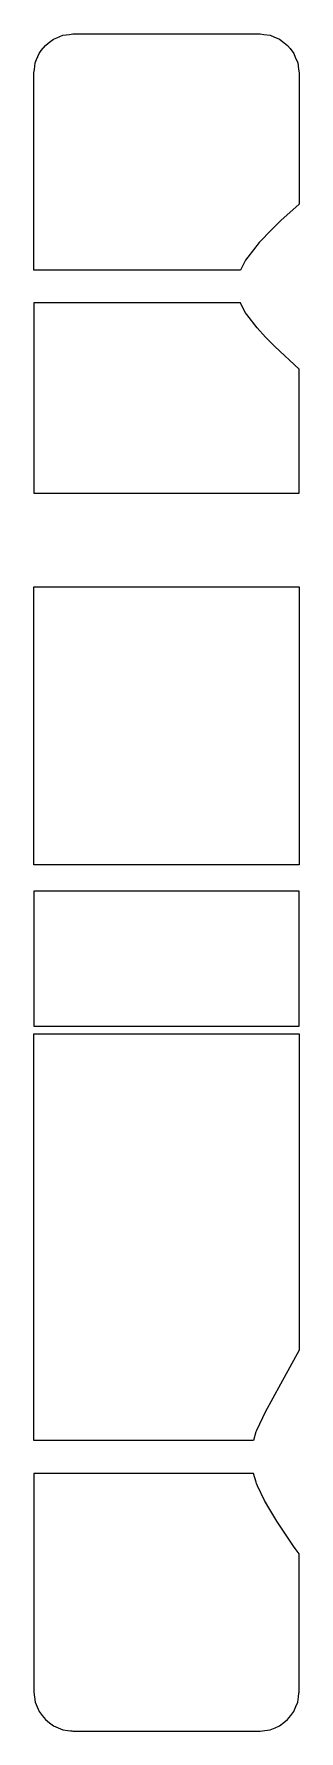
# Model space of a CAD drawing. Header units: metres. Extents: x 2.4 to 16, y -16 to 71.
import ezdxf

# ---------------------------------------------------------------- set-up
doc = ezdxf.new("R2010")
doc.units = ezdxf.units.M

msp = doc.modelspace()

# ---------------------------------------------------------------- linework, layer by layer
for p, q in [((2.986, 70.414), (3.132, 70.527)), ((3.132, 70.527), (3.4, 70.732)), ((3.4, 70.732), (3.571, 70.803)), ((3.571, 70.803), (3.882, 70.932)), ((3.882, 70.932), (4.217, 70.976)), ((4.217, 70.976), (4.4, 71)), ((4.4, 71), (5.921, 71)), ((5.921, 71), (13.823, 71)), ((13.823, 71), (14, 71)), ((14, 71), (14.198, 70.974)), ((14.198, 70.974), (14.518, 70.932)), ((14.518, 70.932), (14.702, 70.856)), ((14.702, 70.856), (15, 70.732)), ((15, 70.732), (15.158, 70.611)), ((15.158, 70.611), (15.414, 70.414)), ((2.468, 69.518), (2.539, 69.688)), ((2.539, 69.688), (2.668, 70)), ((2.668, 70), (2.78, 70.147)), ((2.78, 70.147), (2.986, 70.414)), ((15.414, 70.414), (15.535, 70.256)), ((15.535, 70.256), (15.732, 70)), ((15.732, 70), (15.808, 69.816)), ((15.808, 69.816), (15.932, 69.518)), ((2.4, 69), (2.424, 69.183)), ((2.4, 60.893), (2.4, 69)), ((2.424, 69.183), (2.468, 69.518)), ((15.932, 69.518), (15.974, 69.198)), ((15.974, 69.198), (16, 69)), ((16, 69), (16, 63.669)), ((16, 69), (16, 69)), ((16, 63.669), (16, 63.031)), ((16, 63.031), (16, 62.268)), ((16, 62.268), (15.067, 61.436)), ((14.611, 60.983), (13.951, 60.301)), ((15.067, 61.436), (14.611, 60.983)), ((2.4, 60.204), (2.4, 60.893)), ((2.4, 59.428), (2.4, 60.204)), ((13.951, 60.301), (13.368, 59.551)), ((2.4, 58.889), (2.4, 59.428)), ((13.214, 59.328), (13, 58.889)), ((13.259, 59.41), (13.214, 59.328)), ((13.368, 59.551), (13.259, 59.41)), ((9.656, 58.889), (2.4, 58.889)), ((13, 58.889), (9.656, 58.889)), ((5.744, 57.215), (2.4, 57.215)), ((2.4, 57.215), (2.4, 56.695)), ((2.4, 56.695), (2.4, 55.974)), ((13, 57.215), (5.744, 57.215)), ((13.238, 56.727), (13, 57.215)), ((13.316, 56.615), (13.238, 56.727)), ((13.845, 55.931), (13.316, 56.615)), ((2.4, 55.974), (2.4, 55.367)), ((14.279, 55.451), (13.845, 55.931)), ((2.4, 55.367), (2.4, 49.575)), ((14.761, 54.973), (14.279, 55.451)), ((16, 53.815), (14.761, 54.973)), ((16, 52.316), (16, 53.815)), ((16, 47.456), (16, 52.316)), ((2.4, 49.575), (2.4, 48.997)), ((2.4, 48.997), (2.4, 47.456)), ((2.4, 47.456), (9.948, 47.456)), ((9.948, 47.456), (16, 47.456)), ((16, 47.456), (16, 47.456)), ((2.4, 40.937), (2.4, 42.649)), ((2.4, 42.649), (8.452, 42.649)), ((8.452, 42.649), (16, 42.649)), ((16, 42.649), (16, 38.795)), ((2.4, 38.795), (2.4, 40.937)), ((2.4, 36.951), (2.4, 38.795)), ((16, 38.795), (16, 35.721)), ((16, 38.795), (16, 38.795)), ((2.4, 35.721), (2.4, 36.951)), ((2.4, 32.395), (2.4, 35.721)), ((16, 35.721), (16, 28.403)), ((2.4, 28.403), (2.4, 32.395)), ((4.508, 28.403), (2.4, 28.403)), ((16, 28.403), (4.508, 28.403)), ((13.892, 27.061), (2.4, 27.061)), ((2.4, 27.061), (2.4, 23.808)), ((16, 27.061), (13.892, 27.061)), ((16, 21.692), (16, 27.061)), ((2.4, 23.808), (2.4, 20.133)), ((16, 20.133), (16, 21.692)), ((2.4, 20.133), (15.388, 20.133)), ((15.388, 20.133), (16, 20.133)), ((16, 20.133), (16, 20.133)), ((2.4, 15.232), (2.4, 19.743)), ((2.4, 19.743), (3.012, 19.743)), ((3.012, 19.743), (16, 19.743)), ((16, 19.743), (16, 11.472)), ((16, 19.743), (16, 19.743)), ((2.4, 11.472), (2.4, 15.232)), ((2.4, 10.624), (2.4, 11.472)), ((16, 11.472), (16, 10.624)), ((2.4, 10.199), (2.4, 10.624)), ((16, 10.624), (16, 8.049)), ((2.4, 6.621), (2.4, 10.199)), ((16, 8.049), (16, 3.528)), ((2.4, 3.192), (2.4, 6.621)), ((16, 3.528), (15.049, 1.789)), ((2.4, 0.393), (2.4, 3.192)), ((15.049, 1.789), (14.257, 0.339)), ((2.4, -0.526), (2.4, 0.393)), ((14.117, 0.057), (13.811, -0.598)), ((14.257, 0.339), (14.117, 0.057)), ((2.4, -1.112), (2.4, -0.526)), ((13.785, -0.668), (13.656, -1.112)), ((13.811, -0.598), (13.785, -0.668)), ((9.749, -1.112), (2.4, -1.112)), ((13.656, -1.112), (9.749, -1.112)), ((5.775, -2.789), (2.4, -2.789)), ((2.4, -2.789), (2.4, -3.145)), ((2.4, -3.145), (2.4, -3.272)), ((2.4, -3.272), (2.4, -3.917)), ((13.656, -2.789), (5.775, -2.789)), ((13.794, -3.245), (13.656, -2.789)), ((13.817, -3.316), (13.794, -3.245)), ((13.868, -3.424), (13.817, -3.316)), ((14.229, -4.181), (13.868, -3.424)), ((2.4, -3.917), (2.4, -3.928)), ((2.4, -3.928), (2.4, -13.964)), ((14.499, -4.65), (14.229, -4.181)), ((14.866, -5.245), (14.499, -4.65)), ((15.715, -6.52), (14.866, -5.245)), ((15.808, -6.649), (15.715, -6.52)), ((16, -6.913), (15.808, -6.649)), ((16, -7.042), (16, -6.913)), ((16, -14), (16, -7.042)), ((2.4, -13.964), (2.4, -14)), ((2.4, -14), (2.434, -14.258)), ((2.434, -14.258), (2.468, -14.518)), ((2.468, -14.518), (2.568, -14.76)), ((2.568, -14.76), (2.668, -15)), ((15.732, -15), (15.836, -14.748)), ((15.836, -14.748), (15.932, -14.518)), ((15.932, -14.518), (15.967, -14.248)), ((15.967, -14.248), (15.996, -14.063)), ((15.996, -14.063), (16, -14)), ((16, -14), (16, -14)), ((2.668, -15), (2.827, -15.208)), ((2.827, -15.208), (2.986, -15.414)), ((2.986, -15.414), (3.194, -15.574)), ((3.194, -15.574), (3.4, -15.732)), ((15, -15.732), (15.216, -15.566)), ((15.216, -15.566), (15.414, -15.414)), ((15.414, -15.414), (15.58, -15.198)), ((15.58, -15.198), (15.732, -15)), ((3.4, -15.732), (3.642, -15.832)), ((3.642, -15.832), (3.882, -15.932)), ((3.882, -15.932), (4.142, -15.966)), ((4.142, -15.966), (4.271, -15.983)), ((4.271, -15.983), (4.341, -15.995)), ((4.341, -15.995), (4.4, -16)), ((4.4, -16), (6.697, -16)), ((6.697, -16), (14, -16)), ((14, -16), (14.248, -15.967)), ((14.248, -15.967), (14.518, -15.932)), ((14.518, -15.932), (14.769, -15.828)), ((14.769, -15.828), (15, -15.732))]:
    msp.add_line(p, q)

doc.saveas('drawing.dxf')
